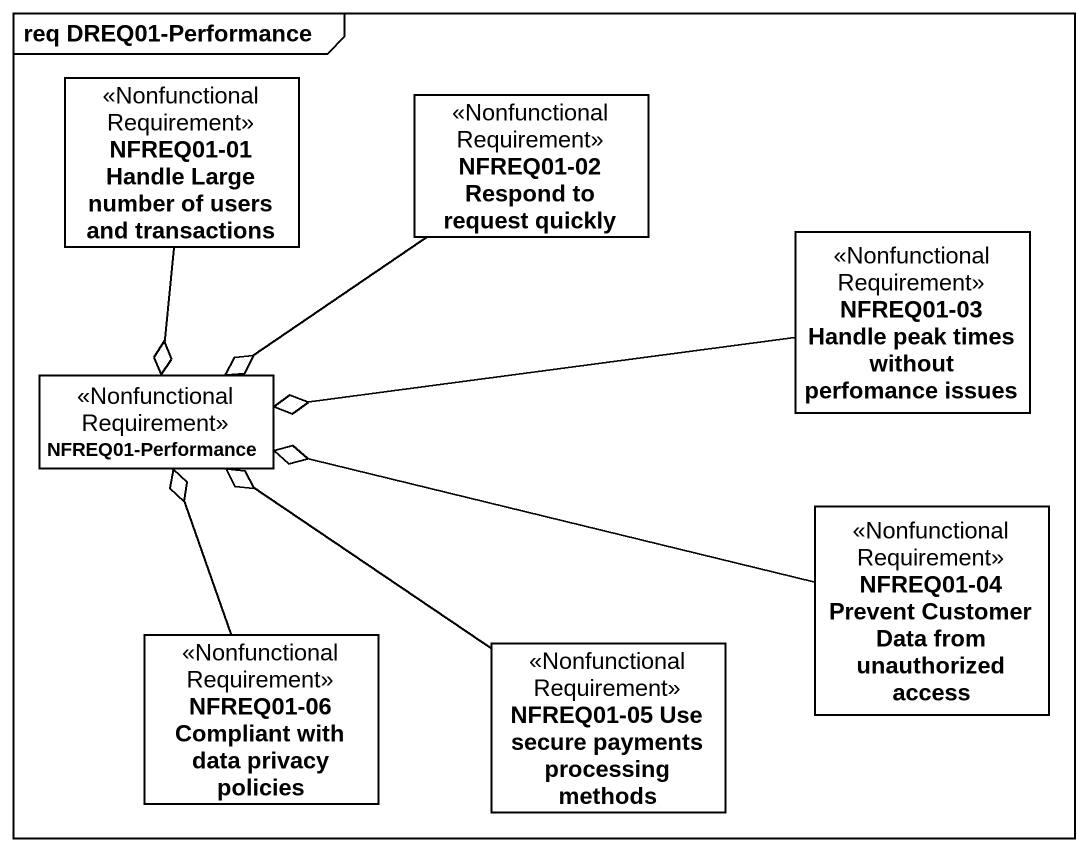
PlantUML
@startuml
mainframe req DREQ01-Performance
hide circle
hide empty members
class "NFREQ01-01 Handle Large number of users and transactions" as NFREQ01_01_Handle_Large <<NonfunctionalRequirement>>
class "NFREQ01-02 Respond to request quickly" as NFREQ01_02_Respond_to <<NonfunctionalRequirement>>
class "NFREQ01-03 Handle peak times without perfomance issues" as NFREQ01_03_Handle_peak <<NonfunctionalRequirement>>
class "NFREQ01-Performance" as NFREQ01_Performance <<NonfunctionalRequirement>>
class "NFREQ01-04 Prevent Customer Data from unauthorized access" as NFREQ01_04_Prevent_Customer <<NonfunctionalRequirement>>
class "NFREQ01-06 Compliant with data privacy policies" as NFREQ01_06_Compliant_with <<NonfunctionalRequirement>>
class "NFREQ01-05 Use secure payments processing methods" as NFREQ01_05_Use_secure <<NonfunctionalRequirement>>
NFREQ01_01_Handle_Large --o NFREQ01_Performance
NFREQ01_02_Respond_to --o NFREQ01_Performance
NFREQ01_03_Handle_peak -left-o NFREQ01_Performance
NFREQ01_04_Prevent_Customer -left-o NFREQ01_Performance
NFREQ01_06_Compliant_with -up-o NFREQ01_Performance
NFREQ01_05_Use_secure -up-o NFREQ01_Performance
@enduml
